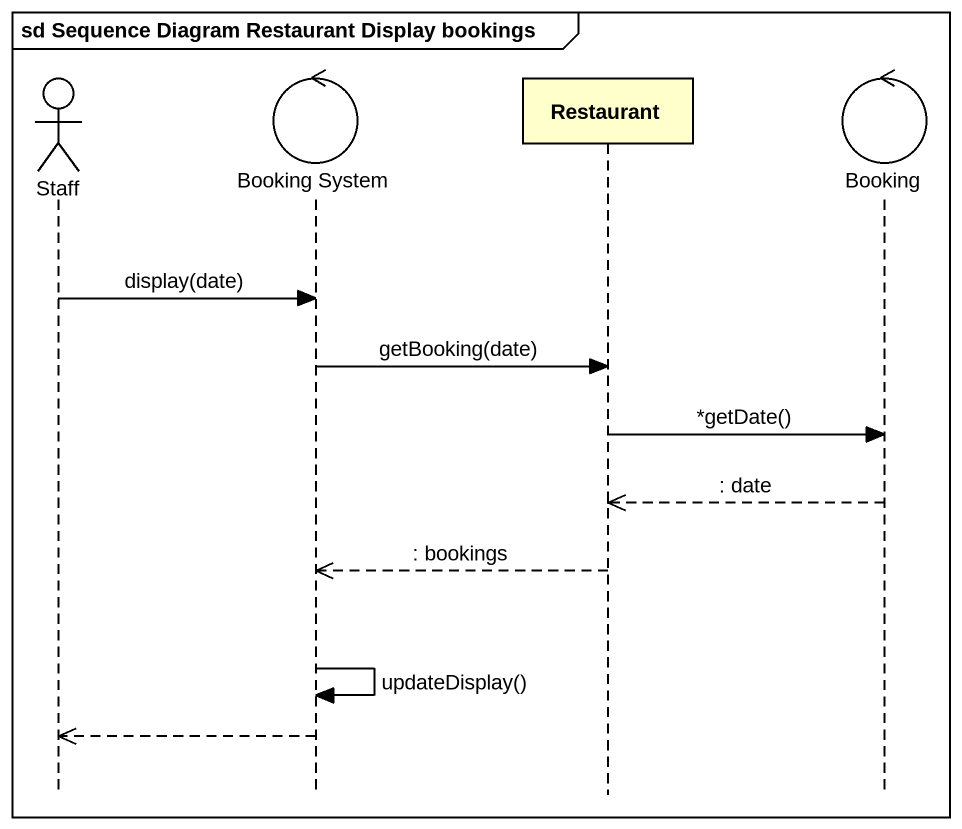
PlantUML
@startuml
mainframe sd Sequence Diagram Restaurant Display bookings
hide footbox
actor Staff
control "Booking System" as Booking_System
participant Restaurant
control Booking

Staff -> Booking_System : display(date)
Booking_System -> Restaurant : getBooking(date)
Restaurant -> Booking : *getDate()
Booking -->> Restaurant : : date
Restaurant -->> Booking_System : : bookings
Booking_System -> Booking_System : updateDisplay()
Booking_System -->> Staff
@enduml
